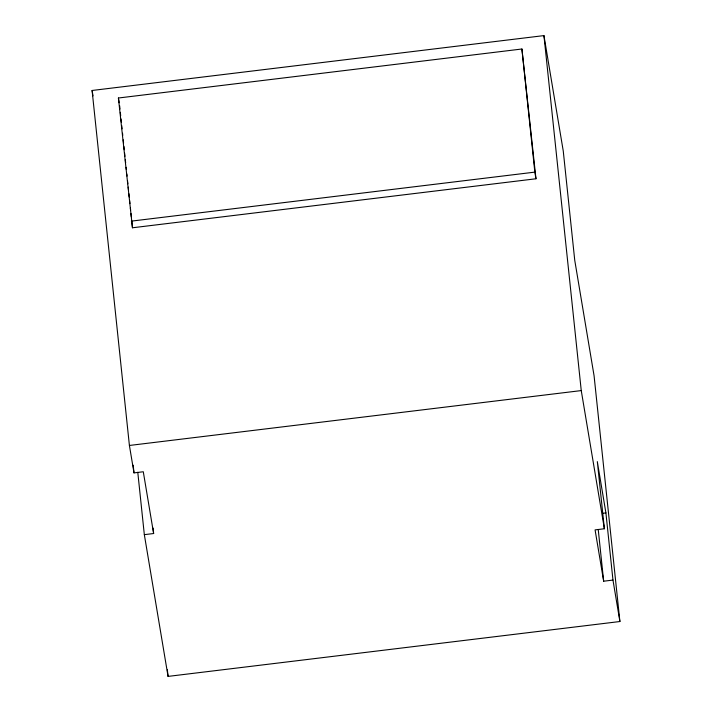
<?xml version="1.0" encoding="UTF-8"?>
<svg xmlns="http://www.w3.org/2000/svg" width="712" height="712" viewBox="0 0 712 712"><rect width="100%" height="100%" fill="white"/><g stroke="black" fill="none" stroke-linecap="round" stroke-linejoin="round"><path stroke-width="1.07" d="M144.331 534.659L153.632 533.528L143.29 471.753L133.998 472.884L129.406 445.463L92.097 90.477L543.941 35.6L563.263 151.069L574.744 260.289L594.075 375.758L619.903 621.523L168.059 676.4L144.331 534.659L137.781 472.296M118.415 98.007L521.914 49.003L535.967 178.774L132.468 227.778L118.415 98.007L119.207 102.759M131.355 221.129L534.854 172.126L535.967 178.774M129.406 445.463L581.25 390.585L604.381 528.758L595.081 529.888L603.669 581.206L612.97 580.075L619.903 621.523M602.806 513.299L605.912 512.916L612.97 580.075M605.912 512.916L597.315 461.599L604.381 528.758M92.097 90.477L93.005 95.924M598.231 529.461L603.669 581.206M543.941 35.6L581.25 390.585M521.914 49.003L534.854 172.126M119.643 105.759L119.99 109.052M120.337 112.354L120.684 115.647M121.031 118.949L121.378 122.242M121.725 125.543L122.072 128.845M122.535 133.242L122.767 135.44M123.229 139.837L123.568 143.13M123.915 146.432L124.262 149.725M124.609 153.027L124.956 156.329M125.303 159.621L125.65 162.923M126.113 167.32L126.344 169.518M126.807 173.915L127.039 176.113M127.501 180.51L127.849 183.812M128.196 187.105L128.543 190.407M128.89 193.7L129.237 197.001M129.584 200.294L129.931 203.596M130.385 207.993L130.616 210.191M130.964 213.493L131.311 216.786M131.773 221.183L132.468 227.778M153.053 528.055L153.632 533.528M167.365 669.787L168.059 676.4M133.189 465.221L133.998 472.884"/></g></svg>
